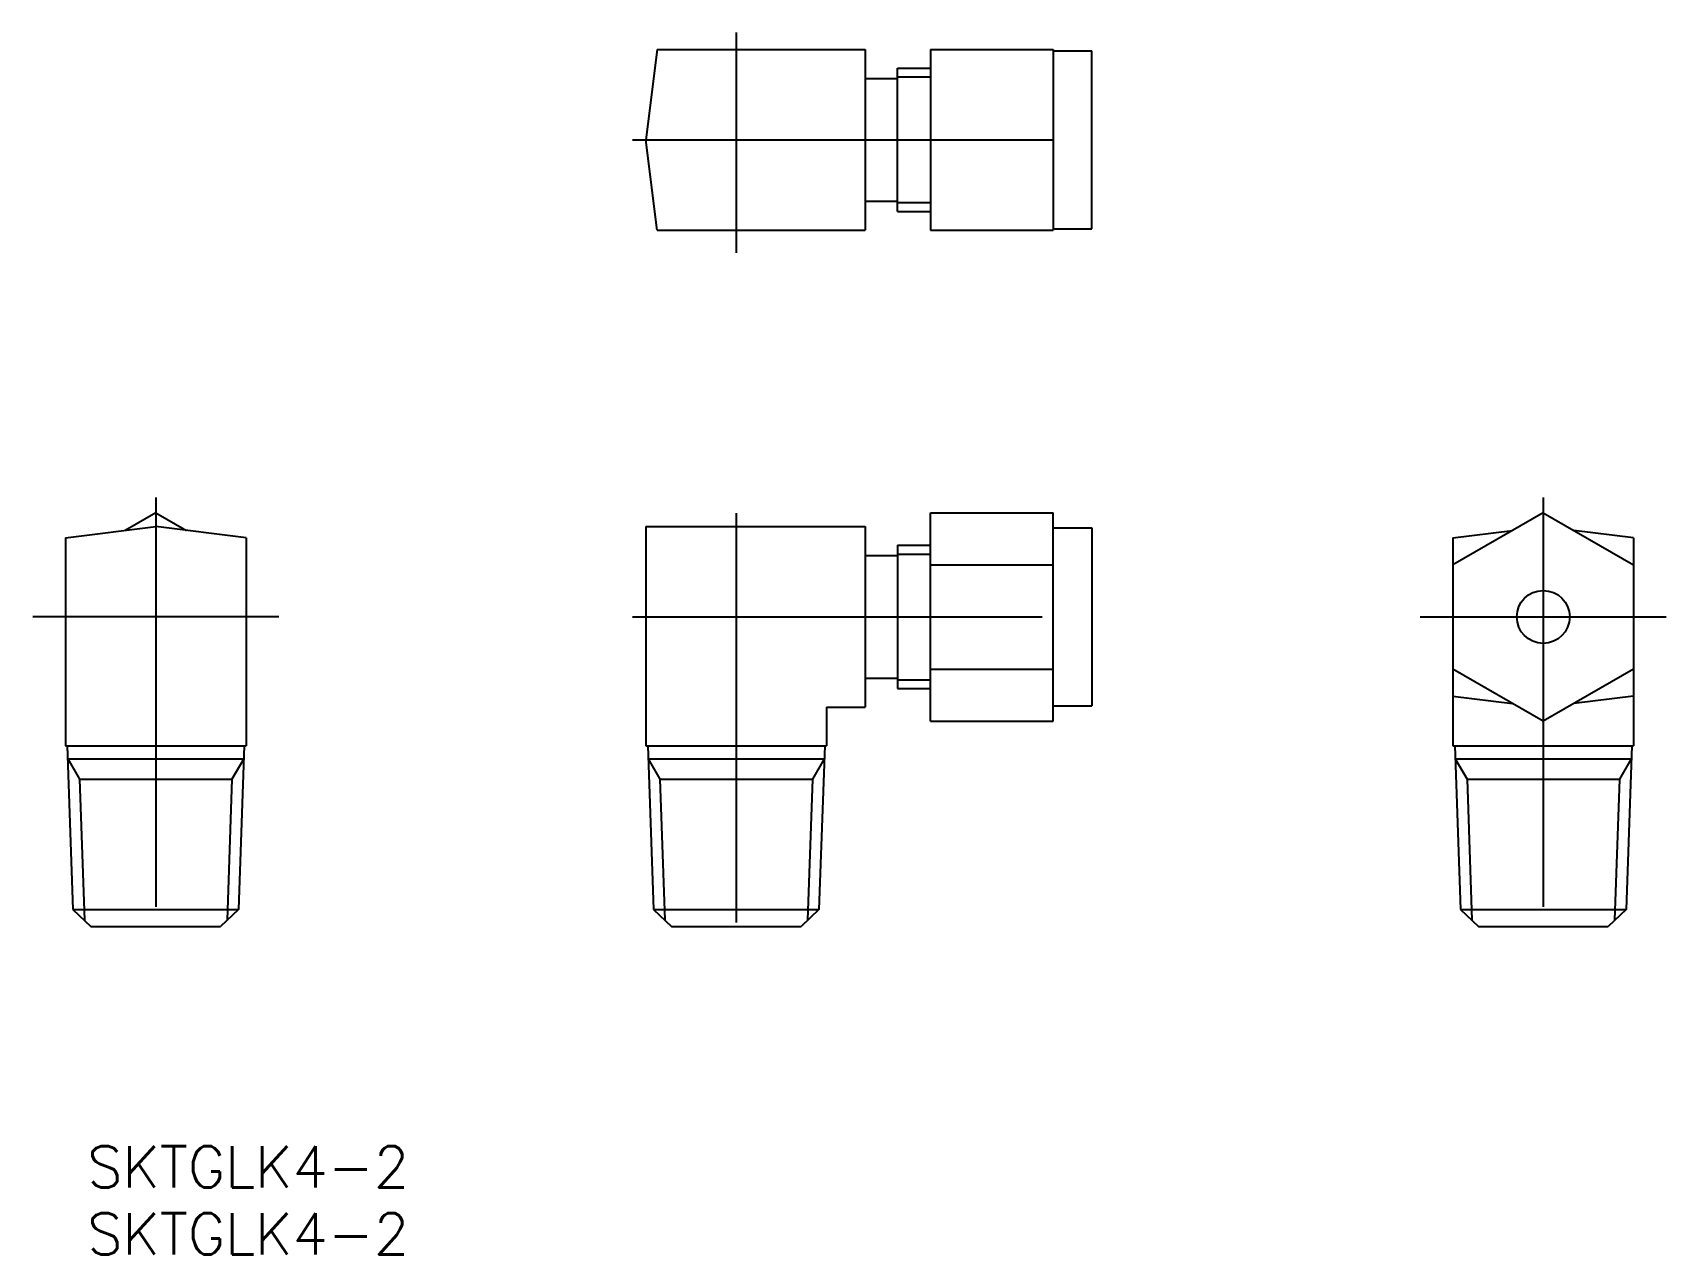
# Model space of a CAD drawing. Extents: x -55 to 72, y -31 to 63.
import ezdxf

# ---------------------------------------------------------------- set-up
doc = ezdxf.new("R2010")
doc.units = 0
doc.linetypes.add('CENTER', pattern=[50.8, 31.75, -6.35, 6.35, -6.35])
doc.layers.get('0').update_dxf_attribs({"linetype": 'CONTINUOUS'})
doc.layers.add('CENTER', color=1, linetype='CENTER')
doc.styles.get("Standard").update_dxf_attribs({"font": 'txt.shx', "bigfont": '@extfont2.shx'})

msp = doc.modelspace()

# ---------------------------------------------------------------- linework, layer by layer
at = {"color": 7, "linetype": 'CONTINUOUS'}
for p, q in [((-6.140508, 61.99), (-7, 54.99)), ((-6.140508, 61.99), (10, 61.99)), ((10, 61.99), (10, 47.99)), ((15.05878, 61.99), (15.05878, 47.99)), ((15.05878, 61.99), (24.55878, 61.99)), ((24.55878, 61.99), (24.55878, 47.99)), ((24.55878, 61.890001), (27.558779, 61.890001)), ((27.558779, 48.089999), (27.558779, 61.890001)), ((10, 59.74), (12.5, 59.74)), ((12.5, 60.546001), (15.05878, 60.546001)), ((12.5, 49.433999), (12.5, 60.546001)), ((-6.140508, 47.99), (-7, 54.99)), ((15.05878, 54.99), (24.55878, 54.99)), ((10, 50.24), (12.5, 50.24)), ((12.5, 49.433999), (15.05878, 49.433999)), ((-6.140508, 47.99), (10, 47.99)), ((15.05878, 47.99), (24.55878, 47.99)), ((24.55878, 48.089999), (27.558779, 48.089999)), ((-45, 26.072904), (-47.382282, 24.697493)), ((-45, 26.072904), (-42.617718, 24.697493)), ((15.05878, 26.072904), (24.55878, 26.072904)), ((15.05878, 9.907096), (15.05878, 26.072904)), ((24.55878, 9.907096), (24.55878, 26.072904)), ((62.558779, 26.072904), (55.558779, 22.031452)), ((62.558779, 26.072904), (69.558779, 22.031452)), ((-52, 24.130508), (-45, 24.99)), ((-52, 24.130508), (-52, 7.99)), ((-38, 24.130508), (-45, 24.99)), ((-38, 24.130508), (-38, 7.99)), ((-7, 24.99), (10, 24.99)), ((-7, 24.99), (-7, 7.99)), ((10, 24.99), (10, 10.99)), ((24.55878, 24.890001), (27.558779, 24.890001)), ((27.558779, 24.890001), (27.558779, 11.089999)), ((55.558779, 24.130508), (60.176497, 24.697493)), ((55.558779, 24.130508), (55.558779, 7.99)), ((69.558779, 24.130508), (64.941061, 24.697493)), ((69.558779, 24.130508), (69.558779, 7.99)), ((12.5, 23.546001), (12.5, 12.433999)), ((12.5, 23.546001), (15.05878, 23.546001)), ((10, 22.74), (12.5, 22.74)), ((15.05878, 22.031452), (24.55878, 22.031452)), ((15.05878, 13.948548), (24.55878, 13.948548)), ((62.558779, 9.907096), (55.558779, 13.948548)), ((69.558779, 13.948548), (62.558779, 9.907096)), ((10, 13.24), (12.5, 13.24)), ((12.5, 12.433999), (15.05878, 12.433999)), ((55.558779, 11.849492), (60.176497, 11.282507)), ((69.558779, 11.849492), (64.941061, 11.282507)), ((7, 10.99), (7, 7.99)), ((7, 10.99), (10, 10.99)), ((24.55878, 11.089999), (27.558779, 11.089999)), ((15.05878, 9.907096), (24.55878, 9.907096)), ((-52, 7.99), (-38, 7.99)), ((-51.857517, 7.99), (-51.413996, -4.710792)), ((-38.142483, 7.99), (-38.586005, -4.710792)), ((-7, 7.99), (7, 7.99)), ((-6.857517, 7.99), (-6.413996, -4.710792)), ((6.857517, 7.99), (6.413995, -4.710792)), ((55.558779, 7.99), (69.558778, 7.99)), ((55.701262, 7.99), (56.144783, -4.710792)), ((69.416295, 7.99), (68.972774, -4.710792)), ((-51.822596, 6.99), (-50.911488, 5.411915)), ((-51.822596, 6.99), (-38.177405, 6.99)), ((-38.177404, 6.99), (-39.088512, 5.411915)), ((-6.822596, 6.99), (6.822595, 6.99)), ((-6.822596, 6.99), (-5.911488, 5.411915)), ((6.822596, 6.99), (5.911488, 5.411915)), ((55.736182, 6.99), (56.64729, 5.411915)), ((55.736183, 6.99), (69.381374, 6.99)), ((69.381375, 6.99), (68.470267, 5.411915)), ((-51.413997, -4.710793), (-50.020766, -6.010001)), ((-38.586005, -4.710792), (-39.979235, -6.010001)), ((-6.413997, -4.710793), (-5.020766, -6.010001)), ((6.413995, -4.710792), (5.020765, -6.010001)), ((56.144782, -4.710793), (57.538012, -6.010001)), ((68.972774, -4.710792), (67.579543, -6.010001)), ((-50.020765, -6.01), (-39.979235, -6.01)), ((-5.020765, -6.01), (5.020765, -6.01)), ((57.538013, -6.01), (67.579544, -6.01))]:
    msp.add_line(p, q, dxfattribs=at)
at = {"color": 3, "linetype": 'CONTINUOUS'}
for p, q in [((12.5, 59.859), (15.05878, 59.859)), ((12.5, 50.121), (15.05878, 50.121)), ((12.5, 22.859), (15.05878, 22.859)), ((12.5, 13.121), (15.05878, 13.121)), ((-50.911489, 5.411915), (-50.529183, -5.535894)), ((-50.911489, 5.411915), (-39.088512, 5.411915)), ((-39.088512, 5.411915), (-39.470818, -5.535894)), ((-5.911489, 5.411915), (-5.529183, -5.535894)), ((-5.911489, 5.411915), (5.911488, 5.411915)), ((5.911488, 5.411915), (5.529182, -5.535894)), ((56.64729, 5.411915), (68.470267, 5.411915)), ((56.64729, 5.411915), (57.029596, -5.535894)), ((68.470267, 5.411915), (68.087961, -5.535894)), ((-51.413996, -4.710792), (-38.586005, -4.710792)), ((-6.413996, -4.710792), (6.413995, -4.710792)), ((56.144783, -4.710792), (68.972774, -4.710792))]:
    msp.add_line(p, q, dxfattribs=at)
at = {"color": 7, "linetype": 'CONTINUOUS'}
msp.add_circle((62.558779, 17.99), 2.049999, dxfattribs=at)
at = {"layer": 'CENTER', "color": 1, "linetype": 'CENTER'}
for p, q in [((0, 63.29518), (0, 46.229186)), ((-8.041533, 54.99), (28.445915, 54.99)), ((-45, 27.254781), (-45, -6.046307)), ((62.558779, 27.254781), (62.558779, -6.046307)), ((0, 26.031533), (0, -6.358607)), ((-35.46, 17.99), (-54.54, 17.99)), ((-8.041533, 17.99), (28.683064, 17.99)), ((53.018779, 17.99), (72.098779, 17.99))]:
    msp.add_line(p, q, dxfattribs=at)

# ---------------------------------------------------------------- texts
at = {"color": 7, "linetype": 'CONTINUOUS'}
for p in [(-50.316023, -26.245151), (-50.316023, -31.440264)]:
    msp.add_text('SKTGLK4-2', height=3.2, dxfattribs=at).set_placement(p)

doc.saveas('drawing.dxf')
